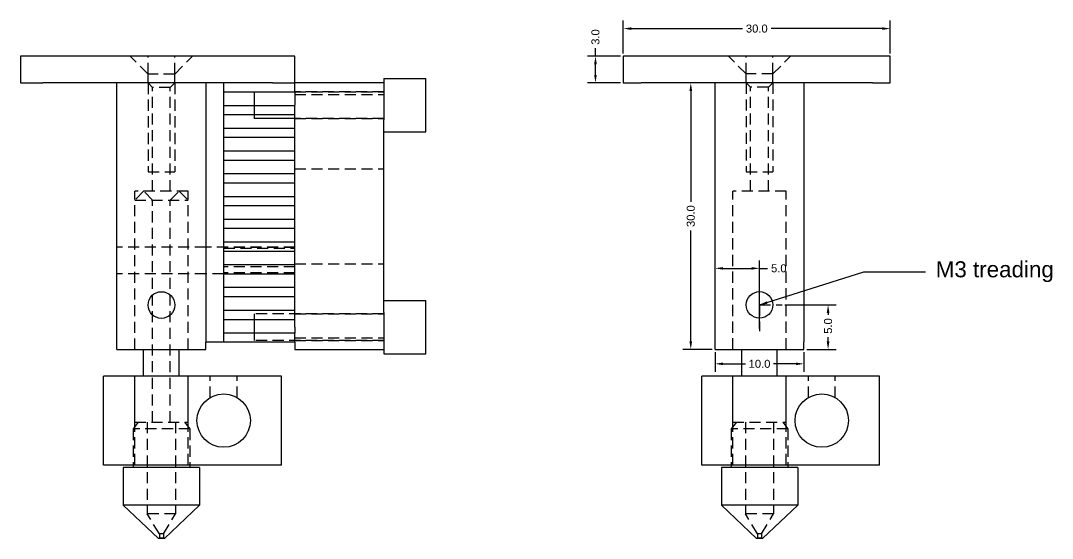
# Model space of a CAD drawing. Header units: inches. Extents: x -635 to 303, y -216 to -21.
# Drawn here: x 187.4 to 303.5, y -206.5 to -148.2 of the extents above; entities that cross this region are included whole.
import ezdxf

# ---------------------------------------------------------------- set-up
doc = ezdxf.new("R2010")
doc.units = ezdxf.units.IN
doc.header["$LTSCALE"] = 5
doc.header["$MEASUREMENT"] = 0
doc.linetypes.add('HIDDEN', pattern=[0.375, 0.25, -0.125])
for name, color, linetype in [('_dim', 1, 'Continuous'), ('PH-3C4', 16, 'HIDDEN'), ('PV-3C4', 7, 'Continuous')]:
    doc.layers.add(name, color=color, linetype=linetype)
doc.styles.get("Standard").update_dxf_attribs({"font": 'arial.ttf'})
doc.dimstyles.new('Copy of Standard', dxfattribs={"dimscale": 5, "dimtxt": 0.18, "dimasz": 0.18, "dimexe": 0.18, "dimexo": 0.0625, "dimgap": 0.09, "dimtad": 0, "dimdec": 1, "dimzin": 0, "dimdsep": 46, "dimtxsty": 'Standard', "dimcen": 0.09, "dimadec": 0, "dimazin": 0, "dimtfac": 1, "dimtdec": 1, "dimtofl": 0, "dimtmove": 0, "dimatfit": 3, "dimfxl": 1, "dimtolj": 1, "dimtzin": 0, "dimarcsym": 0})

# ---------------------------------------------------------------- blocks, each defined once
blk = doc.blocks.new('*U23')
at = {"layer": 'PV-3C4'}
for p, q in [((411, 0, 43.01), (413.5, 0, 43.01)), ((411, 0, 46.01), (411, 0, 43.01)), ((413.5, 0, 46.01), (411, 0, 46.01)), ((439.33, 0, 43.01), (413.5, 0, 43.01)), ((439.33, 0, 46.01), (413.5, 0, 46.01)), ((440.33, 0), (420.33, 0)), ((420.33, 0), (420.33, 0, 10)), ((440.33, 0, 10), (420.33, 0, 10)), ((421.83, 0, 13.01), (431.83, 0, 13.01)), ((421.83, 0, 13.01), (421.83, 0, 43.01)), ((431.12, 0, -4.52), (422.53, 0, -4.52)), ((431.12, 0, -0.27), (422.53, 0, -0.27)), ((426.49, 0, -8.26), (422.53, 0, -4.52)), ((422.53, 0, -0.27), (422.53, 0, -4.52)), ((423.64, 0), (423.64, 0, -0.27)), ((423.83, 0, 13), (429.83, 0, 13)), ((423.83, 0, 13), (423.83, 0, 13.01)), ((424.83, 0, 10), (424.83, 0, 13)), ((427.16, 0, -8.26), (426.49, 0, -8.26)), ((427.16, 0, -8.26), (431.12, 0, -4.52)), ((428.83, 0, 10), (428.83, 0, 13)), ((429.83, 0, 13), (429.83, 0, 13.01)), ((430.02, 0), (430.02, 0, -0.27)), ((431.12, 0, -0.27), (431.12, 0, -4.52)), ((431.83, 0, 13.01), (431.83, 0, 13.84)), ((441.83, 0, 13.84), (431.83, 0, 13.84)), ((431.83, 0, 43.01), (431.83, 0, 13.84)), ((433.83, 0, 42.01), (441.83, 0, 42.01)), ((433.83, 0, 39.45), (441.83, 0, 39.45)), ((441.83, 0, 40.45), (433.83, 0, 40.45)), ((433.83, 0, 36.89), (441.83, 0, 36.89)), ((441.83, 0, 37.89), (433.83, 0, 37.89)), ((433.83, 0, 34.33), (441.83, 0, 34.33)), ((441.83, 0, 35.33), (433.83, 0, 35.33)), ((433.83, 0, 31.77), (441.83, 0, 31.77)), ((441.83, 0, 32.77), (433.83, 0, 32.77)), ((433.83, 0, 29.21), (441.83, 0, 29.21)), ((441.83, 0, 30.21), (433.83, 0, 30.21)), ((433.83, 0, 26.65), (441.83, 0, 26.65)), ((441.83, 0, 27.65), (433.83, 0, 27.65)), ((433.83, 0, 24.09), (441.83, 0, 24.09)), ((441.83, 0, 25.09), (433.83, 0, 25.09)), ((433.83, 0, 21.53), (441.83, 0, 21.53)), ((441.83, 0, 22.53), (433.83, 0, 22.53)), ((433.83, 0, 18.97), (441.83, 0, 18.97)), ((441.83, 0, 19.97), (433.83, 0, 19.97)), ((433.83, 0, 16.4), (441.83, 0, 16.4)), ((441.83, 0, 17.4), (433.83, 0, 17.4)), ((441.83, 0, 14.84), (433.83, 0, 14.84)), ((433.83, 0, 14.84), (433.83, 0, 16.4)), ((433.83, 0, 17.4), (433.83, 0, 18.97)), ((433.83, 0, 19.97), (433.83, 0, 21.53)), ((433.83, 0, 22.53), (433.83, 0, 24.09)), ((433.83, 0, 25.09), (433.83, 0, 26.65)), ((433.83, 0, 27.65), (433.83, 0, 29.21)), ((433.83, 0, 30.21), (433.83, 0, 31.77)), ((433.83, 0, 32.77), (433.83, 0, 34.33)), ((433.83, 0, 35.33), (433.83, 0, 36.89)), ((433.83, 0, 37.89), (433.83, 0, 39.45)), ((433.83, 0, 40.45), (433.83, 0, 42.01)), ((437.26, 0, 42.01), (437.26, 0, 40.45)), ((437.26, 0, 39.45), (437.26, 0, 39.01)), ((437.26, 0, 16.4), (437.26, 0, 14.84)), ((441.83, 0, 39.01), (437.26, 0, 39.01)), ((439.33, 0, 43.01), (441.83, 0, 43.01)), ((441.83, 0, 46.01), (439.33, 0, 46.01)), ((440.33, 0), (440.33, 0, 10)), ((441.83, 0, 42.01), (441.83, 0, 43.01)), ((441.83, 0, 39.45), (441.83, 0, 40.45)), ((441.83, 0, 36.89), (441.83, 0, 37.89)), ((441.83, 0, 34.33), (441.83, 0, 35.33)), ((441.83, 0, 31.77), (441.83, 0, 32.77)), ((441.83, 0, 29.21), (441.83, 0, 30.21)), ((441.83, 0, 26.65), (441.83, 0, 27.65)), ((441.83, 0, 24.09), (441.83, 0, 25.09)), ((441.83, 0, 21.53), (441.83, 0, 22.53)), ((441.83, 0, 18.97), (441.83, 0, 19.97)), ((441.83, 0, 16.4), (441.83, 0, 17.4)), ((441.83, 0, 13.84), (441.83, 0, 14.84)), ((441.83, 0, 13.01), (451.83, 0, 13.01)), ((441.83, 0, 15.51), (441.83, 0, 14.84)), ((441.83, 0, 13.84), (441.83, 0, 13.01)), ((441.83, 0, 15.51), (441.83, 0, 40.51)), ((441.83, 0, 42.01), (441.83, 0, 40.51)), ((451.83, 0, 43.01), (441.83, 0, 43.01)), ((441.83, 0, 43.01), (441.83, 0, 46.01)), ((451.83, 0, 17.17), (451.83, 0, 38.85)), ((451.83, 0, 43.51), (451.83, 0, 38.85)), ((451.83, 0, 17.17), (451.83, 0, 12.51)), ((451.83, 0, 37.51), (456.56, 0, 37.51)), ((451.83, 0, 43.51), (456.56, 0, 43.51)), ((451.83, 0, 12.51), (456.56, 0, 12.51)), ((451.83, 0, 18.51), (456.56, 0, 18.51)), ((456.56, 0, 37.51), (456.56, 0, 43.51)), ((456.56, 0, 12.51), (456.56, 0, 18.51))]:
    blk.add_line(p, q, dxfattribs=at)
at = {"layer": 'PV-3C4', "extrusion": (0, -1, 0)}
for centre, radius in [((426.83, 18.01), 1.5), ((433.83, 5), 3)]:
    blk.add_circle(centre, radius, dxfattribs=at)
blk = doc.blocks.new('*U24')
at = {"layer": 'PH-3C4'}
for p, q in [((431.83, 0, 24.51), (421.83, 0, 24.51)), ((431.83, 0, 21.51), (421.83, 0, 21.51)), ((425.33, 0, 44.01), (423.33, 0, 46.01)), ((430.02, 0, 4.06), (423.64, 0, 4.06)), ((423.64, 0, 4.06), (423.64, 0)), ((424.22, 0, 4.82), (423.64, 0, 4.06)), ((423.83, 0, 4.82), (429.83, 0, 4.82)), ((423.83, 0, 29.82), (429.83, 0, 29.82)), ((429.83, 0, 30.82), (423.83, 0, 30.82)), ((423.83, 0), (423.83, 0, 10)), ((423.83, 0, 4.82), (423.83, 0, 10)), ((423.83, 0, 13.01), (423.83, 0, 29.82)), ((424.83, 0, 30.82), (423.83, 0, 29.82)), ((423.83, 0, 13.01), (423.83, 0, 30.82)), ((425.83, 0, 29.82), (424.83, 0, 30.82)), ((428.42, 0, -5.49), (425.24, 0, -5.49)), ((425.24, 0, 4.82), (425.24, 0, -5.49)), ((426.6, 0, -7.76), (425.24, 0, -5.49)), ((425.33, 0, 33.01), (428.33, 0, 33.01)), ((428.33, 0, 44.01), (425.33, 0, 44.01)), ((425.33, 0, 43.01), (425.33, 0, 33.01)), ((425.83, 0, 42.51), (425.33, 0, 43.01)), ((425.33, 0, 44.01), (425.33, 0, 46.01)), ((425.33, 0, 43.01), (425.33, 0, 44.01)), ((427.83, 0, 42.51), (425.83, 0, 42.51)), ((425.83, 0, 4.82), (425.83, 0, 29.82)), ((425.83, 0, 30.82), (425.83, 0, 42.51)), ((426.6, 0, -8.25), (426.49, 0, -8.26)), ((427.05, 0, -7.76), (426.6, 0, -7.76)), ((427.05, 0, -8.25), (426.6, 0, -8.25)), ((426.6, 0, -7.76), (426.6, 0, -8.25)), ((427.05, 0, -7.76), (428.42, 0, -5.49)), ((427.05, 0, -7.76), (427.05, 0, -8.25)), ((427.05, 0, -8.25), (427.16, 0, -8.26)), ((427.83, 0, 4.82), (427.83, 0, 29.82)), ((427.83, 0, 29.82), (428.83, 0, 30.82)), ((427.83, 0, 30.82), (427.83, 0, 42.51)), ((427.83, 0, 42.51), (428.33, 0, 43.01)), ((428.33, 0, 43.01), (428.33, 0, 33.01)), ((428.33, 0, 44.01), (428.33, 0, 46.01)), ((428.33, 0, 43.01), (428.33, 0, 44.01)), ((428.33, 0, 44.01), (430.33, 0, 46.01)), ((428.42, 0, 4.82), (428.42, 0, -5.49)), ((428.83, 0, 30.82), (429.83, 0, 29.82)), ((429.43, 0, 4.82), (430.02, 0, 4.06)), ((429.83, 0), (429.83, 0, 10)), ((429.83, 0, 4.82), (429.83, 0, 10)), ((429.83, 0, 13.01), (429.83, 0, 29.82)), ((429.83, 0, 13.01), (429.83, 0, 30.82)), ((430.02, 0, 4.06), (430.02, 0)), ((441.83, 0, 24.51), (431.83, 0, 24.51)), ((433.83, 0, 21.51), (431.83, 0, 21.51)), ((432.33, 0, 7.6), (432.33, 0, 10)), ((433.83, 0, 13.84), (433.83, 0, 14.84)), ((433.83, 0, 16.4), (433.83, 0, 17.4)), ((433.83, 0, 18.97), (433.83, 0, 19.97)), ((433.83, 0, 21.53), (433.83, 0, 22.53)), ((433.83, 0, 24.09), (433.83, 0, 25.09)), ((433.83, 0, 26.65), (433.83, 0, 27.65)), ((433.83, 0, 29.21), (433.83, 0, 30.21)), ((433.83, 0, 31.77), (433.83, 0, 32.77)), ((433.83, 0, 34.33), (433.83, 0, 35.33)), ((433.83, 0, 36.89), (433.83, 0, 37.89)), ((433.83, 0, 39.45), (433.83, 0, 40.45)), ((433.83, 0, 42.01), (433.83, 0, 43.01)), ((441.83, 0, 22.31), (433.83, 0, 22.31)), ((441.83, 0, 24.49), (433.83, 0, 24.49)), ((433.83, 0, 24.4), (441.83, 0, 24.4)), ((441.83, 0, 21.62), (433.83, 0, 21.62)), ((433.83, 0, 21.54), (441.83, 0, 21.54)), ((435.33, 0, 7.6), (435.33, 0, 10)), ((437.26, 0, 40.45), (437.26, 0, 39.45)), ((437.26, 0, 17.01), (437.26, 0, 16.4)), ((437.26, 0, 14.84), (437.26, 0, 14.01)), ((451.83, 0, 17.01), (437.26, 0, 17.01)), ((451.83, 0, 14.01), (437.26, 0, 14.01)), ((441.83, 0, 14.3), (451.83, 0, 14.3)), ((441.83, 0, 41.73), (451.83, 0, 41.73)), ((441.83, 0, 39.01), (451.83, 0, 39.01)), ((441.83, 0, 42.01), (451.83, 0, 42.01)), ((441.83, 0, 14.01), (451.83, 0, 14.01)), ((441.83, 0, 17.01), (451.83, 0, 17.01)), ((441.83, 0, 22.66), (451.83, 0, 22.66)), ((441.83, 0, 33.36), (451.83, 0, 33.36)), ((451.83, 0, 42.01), (441.83, 0, 42.01)), ((451.83, 0, 39.01), (441.83, 0, 39.01))]:
    blk.add_line(p, q, dxfattribs=at)
blk = doc.blocks.new('*D35')
at = {"layer": '_dim', "color": 0, "lineweight": -2, "transparency": 16777216}
for p, q in [((273.38, -180.23), (279.15, -180.23)), ((278.25, -181.13), (278.25, -181.34)), ((278.25, -184.33), (278.25, -183.87)), ((275.86, -185.23), (279.15, -185.23))]:
    blk.add_line(p, q, dxfattribs=at)
at = {"layer": '_dim', "color": 0, "transparency": 16777216}
for points in [[(278.1, -181.13), (278.4, -181.13), (278.25, -180.23)], [(278.1, -184.33), (278.4, -184.33), (278.25, -185.23)]]:
    blk.add_solid(points, dxfattribs=at)
at = {"layer": 'Defpoints', "color": 0, "transparency": 16777216}
for p in [(273.07, -180.23), (278.25, -180.23), (275.54, -185.23)]:
    blk.add_point(p, dxfattribs=at)
at = {"layer": '_dim', "color": 0, "transparency": 16777216, "insert": (278.25, -182.6), "char_height": 0.9, "attachment_point": 5, "rotation": 90}
blk.add_mtext('\\A1;5.0', dxfattribs=at)
blk = doc.blocks.new('*D36')
at = {"layer": '_dim', "color": 0, "lineweight": -2, "transparency": 16777216}
for p, q in [((265.23, -155.23), (261.91, -155.23)), ((262.81, -156.13), (262.81, -168.62)), ((262.81, -184.33), (262.81, -171.85)), ((265.23, -185.23), (261.91, -185.23))]:
    blk.add_line(p, q, dxfattribs=at)
at = {"layer": '_dim', "color": 0, "transparency": 16777216}
for points in [[(262.66, -156.13), (262.96, -156.13), (262.81, -155.23)], [(262.66, -184.33), (262.96, -184.33), (262.81, -185.23)]]:
    blk.add_solid(points, dxfattribs=at)
at = {"layer": 'Defpoints', "color": 0, "transparency": 16777216}
for p in [(262.81, -155.23), (265.54, -155.23), (265.54, -185.23)]:
    blk.add_point(p, dxfattribs=at)
at = {"layer": '_dim', "color": 0, "transparency": 16777216, "insert": (262.81, -170.23), "char_height": 0.9, "attachment_point": 5, "rotation": 90}
blk.add_mtext('\\A1;30.0', dxfattribs=at)
blk = doc.blocks.new('*D37')
at = {"layer": '_dim', "color": 0, "lineweight": -2, "transparency": 16777216}
for p, q in [((265.54, -184.92), (265.54, -175.21)), ((266.44, -176.11), (269.64, -176.11)), ((270.54, -182.89), (270.54, -175.21)), ((270.54, -176.11), (271.44, -176.11))]:
    blk.add_line(p, q, dxfattribs=at)
at = {"layer": '_dim', "color": 0, "transparency": 16777216}
for points in [[(266.44, -175.96), (266.44, -176.26), (265.54, -176.11)], [(269.64, -175.96), (269.64, -176.26), (270.54, -176.11)]]:
    blk.add_solid(points, dxfattribs=at)
at = {"layer": 'Defpoints', "color": 0, "transparency": 16777216}
for p in [(270.54, -176.11), (270.54, -183.2), (265.54, -185.23)]:
    blk.add_point(p, dxfattribs=at)
at = {"layer": '_dim', "color": 0, "transparency": 16777216, "insert": (272.71, -176.11), "char_height": 0.9, "attachment_point": 5}
blk.add_mtext('\\A1;5.0', dxfattribs=at)
blk = doc.blocks.new('*D38')
at = {"layer": '_dim', "color": 0, "lineweight": -2, "transparency": 16777216}
for p, q in [((265.54, -185.55), (265.54, -187.76)), ((275.54, -185.55), (275.54, -187.76)), ((266.44, -186.86), (268.97, -186.86)), ((274.64, -186.86), (272.12, -186.86))]:
    blk.add_line(p, q, dxfattribs=at)
at = {"layer": '_dim', "color": 0, "transparency": 16777216}
for points in [[(266.44, -186.71), (266.44, -187.01), (265.54, -186.86)], [(274.64, -186.71), (274.64, -187.01), (275.54, -186.86)]]:
    blk.add_solid(points, dxfattribs=at)
at = {"layer": 'Defpoints', "color": 0, "transparency": 16777216}
for p in [(265.54, -185.23), (275.54, -185.23), (275.54, -186.86)]:
    blk.add_point(p, dxfattribs=at)
at = {"layer": '_dim', "color": 0, "transparency": 16777216, "insert": (270.54, -186.86), "char_height": 0.9, "attachment_point": 5}
blk.add_mtext('\\A1;10.0', dxfattribs=at)
blk = doc.blocks.new('*D53')
at = {"layer": '_dim', "color": 0, "lineweight": -2, "transparency": 16777216}
for p, q in [((252.09, -152.23), (252.09, -151.33)), ((254.91, -152.23), (251.19, -152.23)), ((252.09, -154.33), (252.09, -153.13)), ((254.91, -155.23), (251.19, -155.23))]:
    blk.add_line(p, q, dxfattribs=at)
at = {"layer": '_dim', "color": 0, "transparency": 16777216}
for points in [[(251.94, -153.13), (252.24, -153.13), (252.09, -152.23)], [(251.94, -154.33), (252.24, -154.33), (252.09, -155.23)]]:
    blk.add_solid(points, dxfattribs=at)
at = {"layer": 'Defpoints', "color": 0, "transparency": 16777216}
for p in [(252.09, -152.23), (255.22, -152.23), (255.22, -155.23)]:
    blk.add_point(p, dxfattribs=at)
at = {"layer": '_dim', "color": 0, "transparency": 16777216, "insert": (252.09, -150.07), "char_height": 0.9, "attachment_point": 5, "rotation": 90}
blk.add_mtext('\\A1;3.0', dxfattribs=at)
blk = doc.blocks.new('*D54')
at = {"layer": '_dim', "color": 0, "lineweight": -2, "transparency": 16777216}
for p, q in [((255.22, -151.92), (255.22, -148.22)), ((285.24, -151.92), (285.24, -148.22)), ((256.12, -149.12), (268.61, -149.12)), ((284.34, -149.12), (271.85, -149.12))]:
    blk.add_line(p, q, dxfattribs=at)
at = {"layer": '_dim', "color": 0, "transparency": 16777216}
for points in [[(256.12, -148.97), (256.12, -149.27), (255.22, -149.12)], [(284.34, -148.97), (284.34, -149.27), (285.24, -149.12)]]:
    blk.add_solid(points, dxfattribs=at)
at = {"layer": 'Defpoints', "color": 0, "transparency": 16777216}
for p in [(285.24, -149.12), (255.22, -152.23), (285.24, -152.23)]:
    blk.add_point(p, dxfattribs=at)
at = {"layer": '_dim', "color": 0, "transparency": 16777216, "insert": (270.23, -149.12), "char_height": 0.9, "attachment_point": 5}
blk.add_mtext('\\A1;30.0', dxfattribs=at)

msp = doc.modelspace()

# ---------------------------------------------------------------- linework, layer by layer
at = {"layer": 'PH-3C4', "extrusion": (2.22045e-16, 1, -1.83697e-16)}
for p, q in [((269.04, -154.23), (267.04, -152.23)), ((269.04, -154.23), (269.04, -152.23)), ((272.04, -154.23), (272.04, -152.23)), ((272.04, -154.23), (274.04, -152.23)), ((272.04, -154.23), (269.04, -154.23)), ((269.04, -155.23), (269.04, -154.23)), ((272.04, -155.23), (272.04, -154.23)), ((269.04, -155.23), (269.04, -165.23)), ((269.54, -155.73), (269.04, -155.23)), ((271.54, -155.73), (272.04, -155.23)), ((272.04, -155.23), (272.04, -165.23)), ((271.54, -155.73), (269.54, -155.73)), ((269.54, -167.42), (269.54, -155.73)), ((271.54, -167.42), (271.54, -155.73)), ((269.04, -165.23), (272.04, -165.23)), ((273.54, -167.42), (267.54, -167.42)), ((267.54, -185.23), (267.54, -167.42)), ((273.54, -185.23), (273.54, -167.42)), ((267.54, -185.23), (267.54, -168.42)), ((273.54, -185.23), (273.54, -168.42)), ((267.54, -198.25), (267.54, -188.25)), ((267.54, -193.42), (267.54, -188.25)), ((273.54, -198.25), (273.54, -188.25)), ((273.54, -193.42), (273.54, -188.25)), ((276.04, -190.65), (276.04, -188.25)), ((279.04, -190.65), (279.04, -188.25)), ((267.94, -193.42), (267.35, -194.19)), ((267.54, -193.42), (273.54, -193.42)), ((268.95, -193.42), (268.95, -203.74)), ((272.13, -193.42), (272.13, -203.74)), ((273.15, -193.42), (273.73, -194.19)), ((273.73, -194.19), (267.35, -194.19)), ((267.35, -194.19), (267.35, -198.25)), ((273.73, -194.19), (273.73, -198.25)), ((272.13, -203.74), (268.95, -203.74)), ((270.32, -206), (268.95, -203.74)), ((270.77, -206), (272.13, -203.74)), ((270.32, -206.5), (270.21, -206.51)), ((270.77, -206), (270.32, -206)), ((270.32, -206), (270.32, -206.5)), ((270.77, -206.5), (270.32, -206.5)), ((270.77, -206), (270.77, -206.5)), ((270.77, -206.5), (270.88, -206.51))]:
    msp.add_line(p, q, dxfattribs=at)
at = {"layer": 'PH-3C4'}
for points in [[(270.54, -180.23), (273.07, -180.23)], [(270.54, -180.23), (270.54, -183.2)]]:
    msp.add_lwpolyline(points, dxfattribs=at)
at = {"layer": 'PV-3C4', "extrusion": (2.22045e-16, 1, -1.83697e-16)}
for p, q in [((255.22, -152.23), (255.22, -155.23)), ((257.22, -152.23), (255.22, -152.23)), ((283.24, -152.23), (257.22, -152.23)), ((285.24, -152.23), (283.24, -152.23)), ((285.24, -155.23), (285.24, -152.23)), ((255.22, -155.23), (257.22, -155.23)), ((283.24, -155.23), (257.22, -155.23)), ((265.54, -185.23), (265.54, -155.23)), ((275.54, -155.23), (275.54, -184.4)), ((283.24, -155.23), (285.24, -155.23)), ((275.54, -185.23), (275.54, -184.4)), ((265.54, -185.23), (275.54, -185.23)), ((267.54, -185.25), (267.54, -185.23)), ((267.54, -185.25), (273.54, -185.25)), ((268.54, -188.25), (268.54, -185.25)), ((272.54, -188.25), (272.54, -185.25)), ((273.54, -185.25), (273.54, -185.23)), ((264.04, -198.25), (264.04, -188.25)), ((284.04, -188.25), (264.04, -188.25)), ((284.04, -198.25), (284.04, -188.25)), ((284.04, -198.25), (264.04, -198.25)), ((267.35, -198.25), (267.35, -198.52)), ((273.73, -198.25), (273.73, -198.52)), ((274.84, -198.52), (266.25, -198.52)), ((266.25, -198.52), (266.25, -202.77)), ((274.84, -198.52), (274.84, -202.77)), ((274.84, -202.77), (266.25, -202.77)), ((270.21, -206.51), (266.25, -202.77)), ((270.88, -206.51), (274.84, -202.77)), ((270.88, -206.51), (270.21, -206.51))]:
    msp.add_line(p, q, dxfattribs=at)
at = {"layer": 'PV-3C4'}
for centre, radius in [((270.54, -180.23), 1.5), ((277.54, -193.25), 3)]:
    msp.add_circle(centre, radius, dxfattribs=at)

# ---------------------------------------------------------------- block references
at = {"layer": 'PH-3C4', "extrusion": (2.22045e-16, 1, -1.83697e-16), "rotation": 180}
msp.add_blockref('*U24', (223.55, 0, -198.25), dxfattribs=at)
at = {"layer": 'PV-3C4', "extrusion": (2.22045e-16, 1, -1.83697e-16), "rotation": 180}
msp.add_blockref('*U23', (223.55, 0, -198.25), dxfattribs=at)

# ---------------------------------------------------------------- texts
at = {"layer": '_dim', "insert": (289.66, -176.49), "char_height": 1.8, "attachment_point": 4}
msp.add_mtext('\\A1; M3 treading', dxfattribs=at)

# ---------------------------------------------------------------- dimensions: what is measured, and where the dimension line sits
at = {"layer": '_dim'}
for base, p1, p2, picture, middle in [((285.24, -149.12), (255.22, -152.23), (285.24, -152.23), '*D54', (270.23, -149.12)), ((270.54, -176.11), (265.54, -185.23), (270.54, -183.2), '*D37', (272.71, -176.11)), ((275.54, -186.86), (265.54, -185.23), (275.54, -185.23), '*D38', (270.54, -186.86))]:
    dim = msp.add_linear_dim(base=base, p1=p1, p2=p2, dimstyle='Copy of Standard', dxfattribs=at)
    dim.commit()
    dim.dimension.update_dxf_attribs({"geometry": picture, "text_midpoint": middle})
for base, p1, p2, picture, middle in [((252.09, -152.23), (255.22, -155.23), (255.22, -152.23), '*D53', (252.09, -150.07)), ((262.81, -155.23), (265.54, -185.23), (265.54, -155.23), '*D36', (262.81, -170.23))]:
    dim = msp.add_linear_dim(base=base, p1=p1, p2=p2, angle=90, dimstyle='Copy of Standard', dxfattribs=at)
    dim.commit()
    dim.dimension.update_dxf_attribs({"geometry": picture, "text_midpoint": middle})
dim = msp.add_linear_dim(base=(278.25, -180.23), p1=(275.54, -185.23), p2=(273.07, -180.23), angle=90, dimstyle='Copy of Standard', dxfattribs=at)
dim.commit()
dim.dimension.update_dxf_attribs({"geometry": '*D35', "text_midpoint": (278.25, -182.6), "dimtype": 160})

# ---------------------------------------------------------------- leaders
at = {"layer": '_dim', "annotation_type": 0, "has_hookline": 1, "hookline_direction": 0, "text_width": 13.81}
msp.add_leader([(270.54, -180.23), (282.27, -176.49), (289.21, -176.49)], dimstyle='Copy of Standard', dxfattribs=at)

doc.saveas('drawing.dxf')
